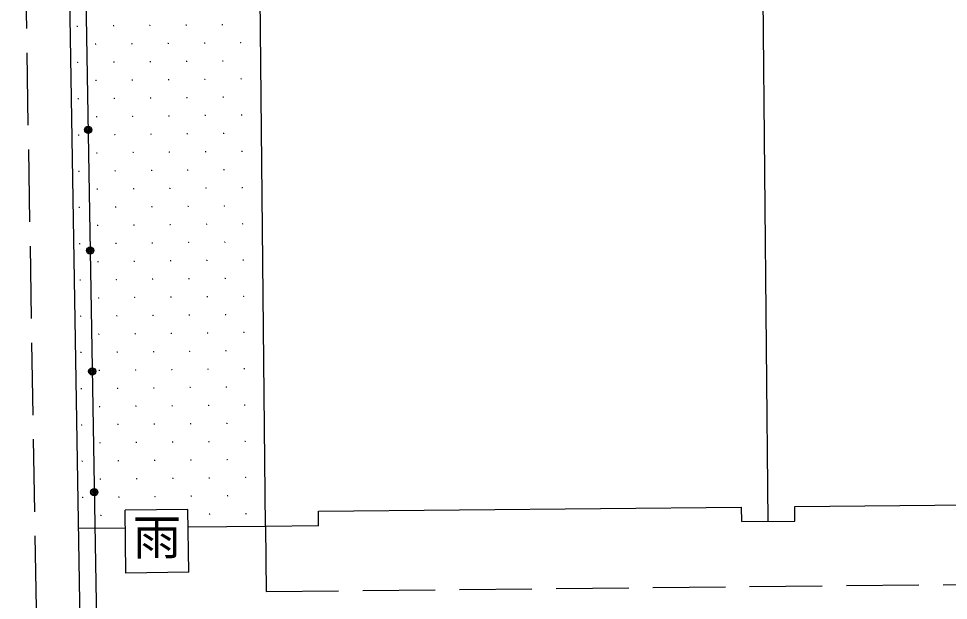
# Model space of a CAD drawing. Units: millimetres, scale not verified. Extents: x -100125 to 103927, y -69250 to 69250.
# Drawn here: x -53039 to -43426, y 22966 to 28986 of the extents above; entities that cross this region are included whole.
import ezdxf
from ezdxf.enums import TextEntityAlignment as Align

# ---------------------------------------------------------------- set-up
doc = ezdxf.new("R2010")
doc.units = ezdxf.units.MM
doc.header["$LTSCALE"] = 250
doc.linetypes.add('DASHED3', pattern=[4, 3, -1])
doc.layers.add('1-0_現況', color=2, linetype='Continuous')
doc.styles.add('ＭＳ ゴシック', font='')
doc.styles.get('ＭＳ ゴシック').set_extended_font_data('MS Gothic')

msp = doc.modelspace()

# ---------------------------------------------------------------- linework, layer by layer
at = {"layer": '1-0_現況'}
for p, q in [((-52585.8, 33466.8), (-52321.1, 17785)), ((-50487.5, 23732.3), (-50584.4, 33530.9)), ((-52404.1, 32846.7), (-52190.9, 20215.1)), ((-45287.8, 23783.7), (-45356.1, 30698)), ((-52430.2, 28905.3), (-52435.2, 28905.3)), ((-52432.7, 28907.8), (-52432.7, 28902.8)), ((-52055.2, 28909.4), (-52060.2, 28909.4)), ((-52057.7, 28911.9), (-52057.7, 28906.9)), ((-51680.2, 28913.5), (-51685.2, 28913.5)), ((-51682.7, 28916), (-51682.7, 28911)), ((-51305.3, 28917.6), (-51310.3, 28917.6)), ((-51307.8, 28920.1), (-51307.8, 28915.1)), ((-50930.3, 28921.8), (-50935.3, 28921.8)), ((-50932.8, 28924.3), (-50932.8, 28919.3)), ((-52240.6, 28719.9), (-52245.6, 28719.9)), ((-52243.1, 28722.4), (-52243.1, 28717.4)), ((-51865.7, 28724), (-51870.7, 28724)), ((-51868.2, 28726.5), (-51868.2, 28721.5)), ((-51490.7, 28728.1), (-51495.7, 28728.1)), ((-51493.2, 28730.6), (-51493.2, 28725.6)), ((-51115.7, 28732.2), (-51120.7, 28732.2)), ((-51118.2, 28734.7), (-51118.2, 28729.7)), ((-50740.7, 28736.3), (-50745.7, 28736.3)), ((-50743.2, 28738.8), (-50743.2, 28733.8)), ((-52426.1, 28530.3), (-52431.1, 28530.3)), ((-52428.6, 28532.8), (-52428.6, 28527.8)), ((-52051.1, 28534.4), (-52056.1, 28534.4)), ((-52053.6, 28536.9), (-52053.6, 28531.9)), ((-51676.1, 28538.5), (-51681.1, 28538.5)), ((-51678.6, 28541), (-51678.6, 28536)), ((-51301.1, 28542.7), (-51306.1, 28542.7)), ((-51303.6, 28545.2), (-51303.6, 28540.2)), ((-50926.2, 28546.8), (-50931.2, 28546.8)), ((-50928.7, 28549.3), (-50928.7, 28544.3)), ((-51114.1, 28359.7), (-51114.1, 28354.7)), ((-50736.6, 28361.4), (-50741.6, 28361.4)), ((-50739.1, 28363.9), (-50739.1, 28358.9)), ((-52236.5, 28344.9), (-52241.5, 28344.9)), ((-52239, 28347.4), (-52239, 28342.4)), ((-51861.5, 28349), (-51866.5, 28349)), ((-51864, 28351.5), (-51864, 28346.5)), ((-51486.6, 28353.1), (-51491.6, 28353.1)), ((-51489.1, 28355.6), (-51489.1, 28350.6)), ((-51111.6, 28357.2), (-51116.6, 28357.2)), ((-51674.5, 28166.1), (-51674.5, 28161.1)), ((-51297, 28167.7), (-51302, 28167.7)), ((-51299.5, 28170.2), (-51299.5, 28165.2)), ((-50922, 28171.8), (-50927, 28171.8)), ((-50924.5, 28174.3), (-50924.5, 28169.3)), ((-52421.9, 28155.3), (-52426.9, 28155.3)), ((-52424.4, 28157.8), (-52424.4, 28152.8)), ((-52047, 28159.4), (-52052, 28159.4)), ((-52049.5, 28161.9), (-52049.5, 28156.9)), ((-51672, 28163.6), (-51677, 28163.6)), ((-51857.4, 27974), (-51862.4, 27974)), ((-51859.9, 27976.5), (-51859.9, 27971.5)), ((-51482.4, 27978.1), (-51487.4, 27978.1)), ((-51484.9, 27980.6), (-51484.9, 27975.6)), ((-51107.5, 27982.3), (-51112.5, 27982.3)), ((-51110, 27984.8), (-51110, 27979.8)), ((-50732.5, 27986.4), (-50737.5, 27986.4)), ((-50735, 27988.9), (-50735, 27983.9)), ((-52232.4, 27969.9), (-52237.4, 27969.9)), ((-52234.9, 27972.4), (-52234.9, 27967.4)), ((-52420.3, 27782.8), (-52420.3, 27777.8)), ((-52317, 27835.7), (-52322, 27835.7)), ((-52319.5, 27838.2), (-52319.5, 27833.2)), ((-52042.9, 27784.5), (-52047.9, 27784.5)), ((-52045.4, 27787), (-52045.4, 27782)), ((-51667.9, 27788.6), (-51672.9, 27788.6)), ((-51670.4, 27791.1), (-51670.4, 27786.1)), ((-51292.9, 27792.7), (-51297.9, 27792.7)), ((-51295.4, 27795.2), (-51295.4, 27790.2)), ((-50917.9, 27796.8), (-50922.9, 27796.8)), ((-50920.4, 27799.3), (-50920.4, 27794.3)), ((-52417.8, 27780.3), (-52422.8, 27780.3)), ((-52228.3, 27594.9), (-52233.3, 27594.9)), ((-52230.8, 27597.4), (-52230.8, 27592.4)), ((-51853.3, 27599), (-51858.3, 27599)), ((-51855.8, 27601.5), (-51855.8, 27596.5)), ((-51478.3, 27603.2), (-51483.3, 27603.2)), ((-51480.8, 27605.7), (-51480.8, 27600.7)), ((-51103.3, 27607.3), (-51108.3, 27607.3)), ((-51105.8, 27609.8), (-51105.8, 27604.8)), ((-50728.4, 27611.4), (-50733.4, 27611.4)), ((-50730.9, 27613.9), (-50730.9, 27608.9)), ((-52413.7, 27405.4), (-52418.7, 27405.4)), ((-52416.2, 27407.9), (-52416.2, 27402.9)), ((-52038.7, 27409.5), (-52043.7, 27409.5)), ((-52041.2, 27412), (-52041.2, 27407)), ((-51663.8, 27413.6), (-51668.8, 27413.6)), ((-51666.3, 27416.1), (-51666.3, 27411.1)), ((-51288.8, 27417.7), (-51293.8, 27417.7)), ((-51291.3, 27420.2), (-51291.3, 27415.2)), ((-50913.8, 27421.9), (-50918.8, 27421.9)), ((-50916.3, 27424.4), (-50916.3, 27419.4)), ((-52224.2, 27219.9), (-52229.2, 27219.9)), ((-52226.7, 27222.4), (-52226.7, 27217.4)), ((-51849.2, 27224.1), (-51854.2, 27224.1)), ((-51851.7, 27226.6), (-51851.7, 27221.6)), ((-51474.2, 27228.2), (-51479.2, 27228.2)), ((-51476.7, 27230.7), (-51476.7, 27225.7)), ((-51099.2, 27232.3), (-51104.2, 27232.3)), ((-51101.7, 27234.8), (-51101.7, 27229.8)), ((-50724.2, 27236.4), (-50729.2, 27236.4)), ((-50726.7, 27238.9), (-50726.7, 27233.9)), ((-52409.6, 27030.4), (-52414.6, 27030.4)), ((-52412.1, 27032.9), (-52412.1, 27027.9)), ((-52034.6, 27034.5), (-52039.6, 27034.5)), ((-52037.1, 27037), (-52037.1, 27032)), ((-51659.6, 27038.6), (-51664.6, 27038.6)), ((-51662.1, 27041.1), (-51662.1, 27036.1)), ((-51284.7, 27042.8), (-51289.7, 27042.8)), ((-51287.2, 27045.3), (-51287.2, 27040.3)), ((-50909.7, 27046.9), (-50914.7, 27046.9)), ((-50912.2, 27049.4), (-50912.2, 27044.4)), ((-52220, 26845), (-52225, 26845)), ((-52222.5, 26847.5), (-52222.5, 26842.5)), ((-51845.1, 26849.1), (-51850.1, 26849.1)), ((-51847.6, 26851.6), (-51847.6, 26846.6)), ((-51470.1, 26853.2), (-51475.1, 26853.2)), ((-51472.6, 26855.7), (-51472.6, 26850.7)), ((-51095.1, 26857.3), (-51100.1, 26857.3)), ((-51097.6, 26859.8), (-51097.6, 26854.8)), ((-50720.1, 26861.4), (-50725.1, 26861.4)), ((-50722.6, 26863.9), (-50722.6, 26858.9)), ((-52405.5, 26655.4), (-52410.5, 26655.4)), ((-52408, 26657.9), (-52408, 26652.9)), ((-52030.5, 26659.5), (-52035.5, 26659.5)), ((-52033, 26662), (-52033, 26657)), ((-51655.5, 26663.7), (-51660.5, 26663.7)), ((-51658, 26666.2), (-51658, 26661.2)), ((-51280.5, 26667.8), (-51285.5, 26667.8)), ((-51283, 26670.3), (-51283, 26665.3)), ((-50905.6, 26671.9), (-50910.6, 26671.9)), ((-50908.1, 26674.4), (-50908.1, 26669.4)), ((-52295.9, 26585.8), (-52300.9, 26585.8)), ((-52298.4, 26588.3), (-52298.4, 26583.3)), ((-52215.9, 26470), (-52220.9, 26470)), ((-52218.4, 26472.5), (-52218.4, 26467.5)), ((-51840.9, 26474.1), (-51845.9, 26474.1)), ((-51843.4, 26476.6), (-51843.4, 26471.6)), ((-51466, 26478.2), (-51471, 26478.2)), ((-51468.5, 26480.7), (-51468.5, 26475.7)), ((-51091, 26482.3), (-51096, 26482.3)), ((-51093.5, 26484.8), (-51093.5, 26479.8)), ((-50716, 26486.5), (-50721, 26486.5)), ((-50718.5, 26489), (-50718.5, 26484)), ((-52401.3, 26280.4), (-52406.3, 26280.4)), ((-52403.8, 26282.9), (-52403.8, 26277.9)), ((-52026.4, 26284.6), (-52031.4, 26284.6)), ((-52028.9, 26287.1), (-52028.9, 26282.1)), ((-51651.4, 26288.7), (-51656.4, 26288.7)), ((-51653.9, 26291.2), (-51653.9, 26286.2)), ((-51276.4, 26292.8), (-51281.4, 26292.8)), ((-51278.9, 26295.3), (-51278.9, 26290.3)), ((-50901.4, 26296.9), (-50906.4, 26296.9)), ((-50903.9, 26299.4), (-50903.9, 26294.4)), ((-52211.8, 26095), (-52216.8, 26095)), ((-52214.3, 26097.5), (-52214.3, 26092.5)), ((-51836.8, 26099.1), (-51841.8, 26099.1)), ((-51839.3, 26101.6), (-51839.3, 26096.6)), ((-51461.8, 26103.3), (-51466.8, 26103.3)), ((-51464.3, 26105.8), (-51464.3, 26100.8)), ((-51086.9, 26107.4), (-51091.9, 26107.4)), ((-51089.4, 26109.9), (-51089.4, 26104.9)), ((-50711.9, 26111.5), (-50716.9, 26111.5)), ((-50714.4, 26114), (-50714.4, 26109)), ((-52397.2, 25905.5), (-52402.2, 25905.5)), ((-52399.7, 25908), (-52399.7, 25903)), ((-52022.2, 25909.6), (-52027.2, 25909.6)), ((-52024.7, 25912.1), (-52024.7, 25907.1)), ((-51647.3, 25913.7), (-51652.3, 25913.7)), ((-51649.8, 25916.2), (-51649.8, 25911.2)), ((-51272.3, 25917.8), (-51277.3, 25917.8)), ((-51274.8, 25920.3), (-51274.8, 25915.3)), ((-50897.3, 25921.9), (-50902.3, 25921.9)), ((-50899.8, 25924.4), (-50899.8, 25919.4)), ((-52207.7, 25720), (-52212.7, 25720)), ((-52210.2, 25722.5), (-52210.2, 25717.5)), ((-51832.7, 25724.2), (-51837.7, 25724.2)), ((-51835.2, 25726.7), (-51835.2, 25721.7)), ((-51457.7, 25728.3), (-51462.7, 25728.3)), ((-51460.2, 25730.8), (-51460.2, 25725.8)), ((-51082.7, 25732.4), (-51087.7, 25732.4)), ((-51085.2, 25734.9), (-51085.2, 25729.9)), ((-50707.8, 25736.5), (-50712.8, 25736.5)), ((-50710.3, 25739), (-50710.3, 25734)), ((-52393.1, 25530.5), (-52398.1, 25530.5)), ((-52395.6, 25533), (-52395.6, 25528)), ((-52018.1, 25534.6), (-52023.1, 25534.6)), ((-52020.6, 25537.1), (-52020.6, 25532.1)), ((-51643.1, 25538.7), (-51648.1, 25538.7)), ((-51645.6, 25541.2), (-51645.6, 25536.2)), ((-51268.2, 25542.8), (-51273.2, 25542.8)), ((-51270.7, 25545.3), (-51270.7, 25540.3)), ((-50893.2, 25547), (-50898.2, 25547)), ((-50895.7, 25549.5), (-50895.7, 25544.5)), ((-52274.8, 25336), (-52279.8, 25336)), ((-52277.3, 25338.5), (-52277.3, 25333.5)), ((-52203.6, 25345.1), (-52208.6, 25345.1)), ((-52206.1, 25347.6), (-52206.1, 25342.6)), ((-51828.6, 25349.2), (-51833.6, 25349.2)), ((-51831.1, 25351.7), (-51831.1, 25346.7)), ((-51453.6, 25353.3), (-51458.6, 25353.3)), ((-51456.1, 25355.8), (-51456.1, 25350.8)), ((-51078.6, 25357.4), (-51083.6, 25357.4)), ((-51081.1, 25359.9), (-51081.1, 25354.9)), ((-50703.6, 25361.5), (-50708.6, 25361.5)), ((-50706.1, 25364), (-50706.1, 25359)), ((-52389, 25155.5), (-52394, 25155.5)), ((-52391.5, 25158), (-52391.5, 25153)), ((-52014, 25159.6), (-52019, 25159.6)), ((-52016.5, 25162.1), (-52016.5, 25157.1)), ((-51639, 25163.7), (-51644, 25163.7)), ((-51641.5, 25166.2), (-51641.5, 25161.2)), ((-51264.1, 25167.9), (-51269.1, 25167.9)), ((-51266.6, 25170.4), (-51266.6, 25165.4)), ((-50889.1, 25172), (-50894.1, 25172)), ((-50891.6, 25174.5), (-50891.6, 25169.5)), ((-52199.4, 24970.1), (-52204.4, 24970.1)), ((-52201.9, 24972.6), (-52201.9, 24967.6)), ((-51824.5, 24974.2), (-51829.5, 24974.2)), ((-51827, 24976.7), (-51827, 24971.7)), ((-51449.5, 24978.3), (-51454.5, 24978.3)), ((-51452, 24980.8), (-51452, 24975.8)), ((-51074.5, 24982.4), (-51079.5, 24982.4)), ((-51077, 24984.9), (-51077, 24979.9)), ((-50699.5, 24986.6), (-50704.5, 24986.6)), ((-50702, 24989.1), (-50702, 24984.1)), ((-52384.9, 24780.5), (-52389.9, 24780.5)), ((-52387.4, 24783), (-52387.4, 24778)), ((-52009.9, 24784.6), (-52014.9, 24784.6)), ((-52012.4, 24787.1), (-52012.4, 24782.1)), ((-51634.9, 24788.8), (-51639.9, 24788.8)), ((-51637.4, 24791.3), (-51637.4, 24786.3)), ((-51259.9, 24792.9), (-51264.9, 24792.9)), ((-51262.4, 24795.4), (-51262.4, 24790.4)), ((-50885, 24797), (-50890, 24797)), ((-50887.5, 24799.5), (-50887.5, 24794.5)), ((-51072.9, 24610), (-51072.9, 24605)), ((-50695.4, 24611.6), (-50700.4, 24611.6)), ((-50697.9, 24614.1), (-50697.9, 24609.1)), ((-52195.3, 24595.1), (-52200.3, 24595.1)), ((-52197.8, 24597.6), (-52197.8, 24592.6)), ((-51820.3, 24599.2), (-51825.3, 24599.2)), ((-51822.8, 24601.7), (-51822.8, 24596.7)), ((-51445.4, 24603.3), (-51450.4, 24603.3)), ((-51447.9, 24605.8), (-51447.9, 24600.8)), ((-51070.4, 24607.5), (-51075.4, 24607.5)), ((-51633.3, 24416.3), (-51633.3, 24411.3)), ((-51255.8, 24417.9), (-51260.8, 24417.9)), ((-51258.3, 24420.4), (-51258.3, 24415.4)), ((-50880.8, 24422), (-50885.8, 24422)), ((-50883.3, 24424.5), (-50883.3, 24419.5)), ((-52380.7, 24405.6), (-52385.7, 24405.6)), ((-52383.2, 24408.1), (-52383.2, 24403.1)), ((-52005.8, 24409.7), (-52010.8, 24409.7)), ((-52008.3, 24412.2), (-52008.3, 24407.2)), ((-51630.8, 24413.8), (-51635.8, 24413.8)), ((-51816.2, 24224.2), (-51821.2, 24224.2)), ((-51818.7, 24226.7), (-51818.7, 24221.7)), ((-51441.2, 24228.4), (-51446.2, 24228.4)), ((-51443.7, 24230.9), (-51443.7, 24225.9)), ((-51066.3, 24232.5), (-51071.3, 24232.5)), ((-51068.8, 24235), (-51068.8, 24230)), ((-50691.3, 24236.6), (-50696.3, 24236.6)), ((-50693.8, 24239.1), (-50693.8, 24234.1)), ((-52191.2, 24220.1), (-52196.2, 24220.1)), ((-52193.7, 24222.6), (-52193.7, 24217.6)), ((-52379.1, 24033.1), (-52379.1, 24028.1)), ((-52253.7, 24086.2), (-52258.7, 24086.2)), ((-52256.2, 24088.7), (-52256.2, 24083.7)), ((-52001.6, 24034.7), (-52006.6, 24034.7)), ((-52004.1, 24037.2), (-52004.1, 24032.2)), ((-51626.7, 24038.8), (-51631.7, 24038.8)), ((-51629.2, 24041.3), (-51629.2, 24036.3)), ((-51251.7, 24042.9), (-51256.7, 24042.9)), ((-51254.2, 24045.4), (-51254.2, 24040.4)), ((-50876.7, 24047.1), (-50881.7, 24047.1)), ((-50879.2, 24049.6), (-50879.2, 24044.6)), ((-52376.6, 24030.6), (-52381.6, 24030.6)), ((-45014.3, 23936.4), (-40364.5, 23982.3)), ((-45012.8, 23786.4), (-45014.3, 23936.4)), ((-52187.1, 23845.1), (-52192.1, 23845.1)), ((-52189.6, 23847.6), (-52189.6, 23842.6)), ((-51288.3, 23906.9), (-51938.2, 23898.4)), ((-51929.8, 23248.5), (-51938.2, 23898.4)), ((-51279.8, 23256.9), (-51288.3, 23906.9)), ((-51062.1, 23857.5), (-51067.1, 23857.5)), ((-51064.6, 23860), (-51064.6, 23855)), ((-50687.2, 23861.6), (-50692.2, 23861.6)), ((-50689.7, 23864.1), (-50689.7, 23859.1)), ((-49939, 23887.7), (-45564.3, 23930.9)), ((-49937.6, 23737.7), (-49939, 23887.7)), ((-45562.8, 23781), (-45564.3, 23930.9)), ((-45562.8, 23781), (-45012.8, 23786.4)), ((-52421.1, 23713.2), (-51935.9, 23717.9)), ((-50487.5, 23732.3), (-51285.9, 23724.4)), ((-49937.6, 23737.7), (-50487.5, 23732.3)), ((-51279.8, 23256.9), (-51929.8, 23248.5))]:
    msp.add_line(p, q, dxfattribs=at)
at = {"layer": '1-0_現況', "linetype": 'DASHED3'}
for points in [[(-53038.7, 33631.7), (-52767.8, 17588.4), (-50362.6, 15309.5), (-41794.7, 15416)], [(-50487.5, 23732.3), (-50480.9, 23058), (11983.1, 23689.2)]]:
    msp.add_lwpolyline(points, dxfattribs=at)
at = {"layer": '1-0_現況'}
for centre, radius in [((-52319.5, 27835.7), 37.5), ((-52319.5, 27835.7), 25.5), ((-52319.5, 27835.7), 13.5), ((-52298.4, 26585.8), 37.5), ((-52298.4, 26585.8), 25.5), ((-52298.4, 26585.8), 13.5), ((-52277.3, 25336), 37.5), ((-52277.3, 25336), 25.5), ((-52277.3, 25336), 13.5), ((-52256.2, 24086.2), 37.5), ((-52256.2, 24086.2), 25.5), ((-52256.2, 24086.2), 13.5)]:
    msp.add_circle(centre, radius, dxfattribs=at)

# ---------------------------------------------------------------- texts
at = {"layer": '1-0_現況', "color": 7, "style": 'ＭＳ ゴシック'}
msp.add_text('雨', height=366.6, dxfattribs=at).set_placement((-51859, 23327.7), align=Align.BOTTOM_LEFT)

doc.saveas('drawing.dxf')
